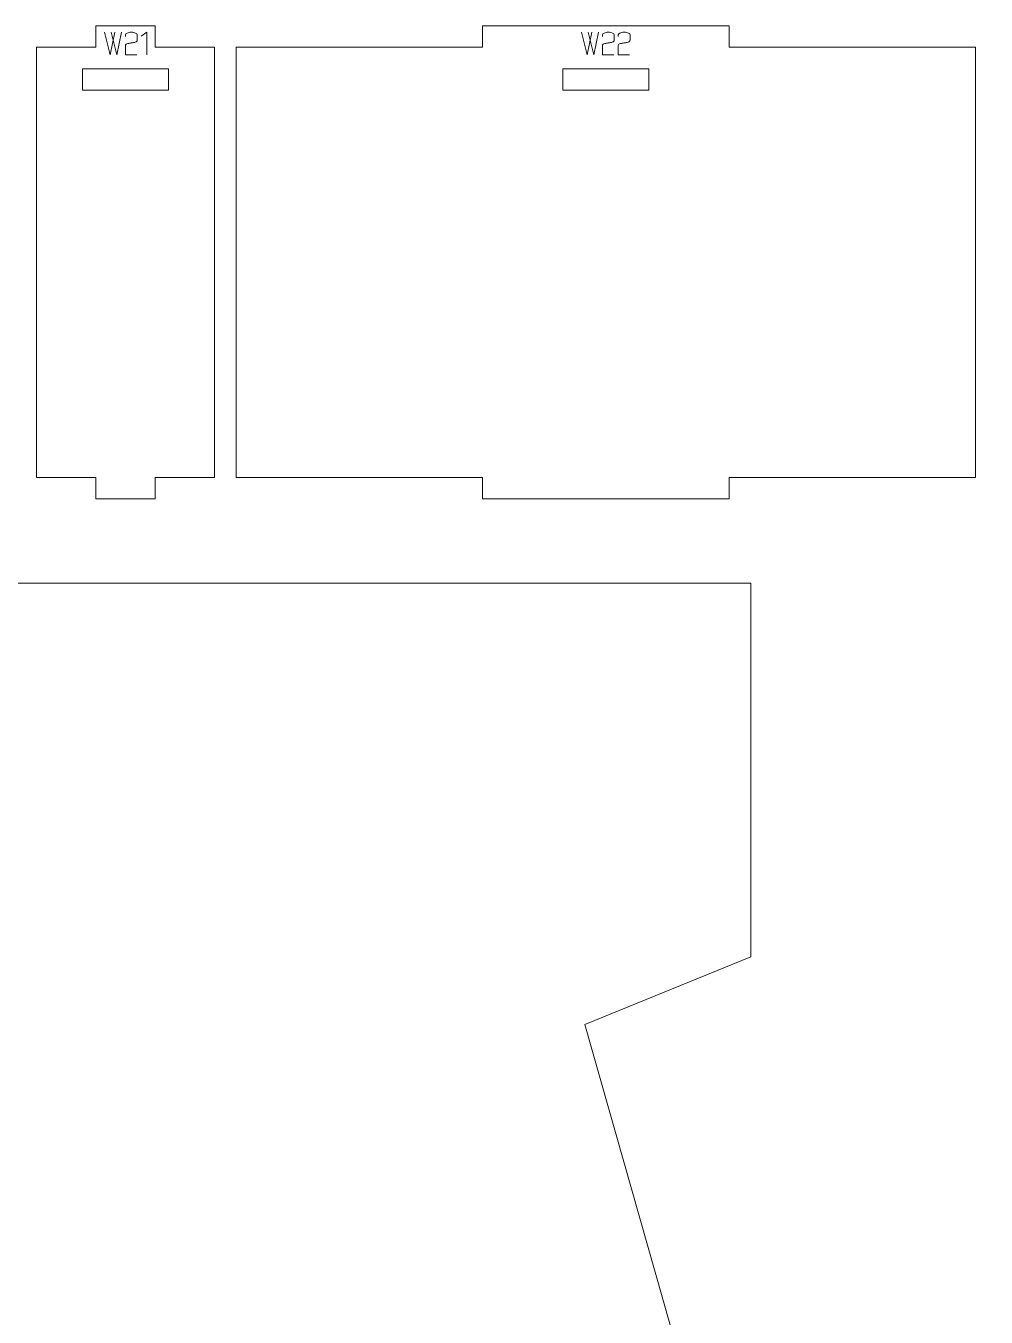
# Model space of a CAD drawing. Header units: centimetres. Extents: x -250 to 250, y -508 to 508.
# Drawn here: x 184.11 to 197.52, y -280.19 to -262.18 of the extents above; entities that cross this region are included whole.
import ezdxf

# ---------------------------------------------------------------- set-up
doc = ezdxf.new("R2010")
doc.units = ezdxf.units.CM
doc.header["$MEASUREMENT"] = 0
doc.layers.add('Capa 1', color=7, linetype='Continuous')

msp = doc.modelspace()

# ---------------------------------------------------------------- hatches: boundary and pattern name
at = {"layer": 'Capa 1', "true_color": 0x3e4095}
h = msp.add_hatch(color=175, dxfattribs=at)
edge = h.paths.add_edge_path()
edge.add_spline(control_points=[(185.21017, -262.27018), (185.21017, -262.27018), (185.28813, -262.58662), (185.28813, -262.58662), (185.28813, -262.58662), (185.35647, -262.27018), (185.35647, -262.27018), (185.35647, -262.27018), (185.35647, -262.27018), (185.35647, -262.27018), (185.35647, -262.27018), (185.28813, -262.58662), (185.28813, -262.58662), (185.28813, -262.58662), (185.21017, -262.27018), (185.21017, -262.27018)], knot_values=[0, 0, 0, 0, 0.2, 0.2, 0.2, 0.4, 0.4, 0.4, 0.6, 0.6, 0.6, 0.8, 0.8, 0.8, 1, 1, 1, 1], degree=3, periodic=1)
h = msp.add_hatch(color=175, dxfattribs=at)
edge = h.paths.add_edge_path()
edge.add_spline(control_points=[(185.30373, -262.27018), (185.30373, -262.27018), (185.38169, -262.58662), (185.38169, -262.58662), (185.38169, -262.58662), (185.45002, -262.27018), (185.45002, -262.27018), (185.45002, -262.27018), (185.45002, -262.27018), (185.45002, -262.27018), (185.45002, -262.27018), (185.38169, -262.58662), (185.38169, -262.58662), (185.38169, -262.58662), (185.30373, -262.27018), (185.30373, -262.27018)], knot_values=[0, 0, 0, 0, 0.2, 0.2, 0.2, 0.4, 0.4, 0.4, 0.6, 0.6, 0.6, 0.8, 0.8, 0.8, 1, 1, 1, 1], degree=3, periodic=1)
h = msp.add_hatch(color=175, dxfattribs=at)
edge = h.paths.add_edge_path()
edge.add_spline(control_points=[(185.50322, -262.58662), (185.50322, -262.58662), (185.50322, -262.45408), (185.50322, -262.45408), (185.50414, -262.44216), (185.51499, -262.43299), (185.53578, -262.42657), (185.54434, -262.42595), (185.55252, -262.42496), (185.56032, -262.42358), (185.56811, -262.42221), (185.57599, -262.42076), (185.58394, -262.41923), (185.59861, -262.41678), (185.60985, -262.41479), (185.61764, -262.41327), (185.62544, -262.41174), (185.63301, -262.40975), (185.64035, -262.4073), (185.6593, -262.40027), (185.66878, -262.39125), (185.66878, -262.38025), (185.66878, -262.38025), (185.66878, -262.30549), (185.66878, -262.30549), (185.66878, -262.29571), (185.66091, -262.28738), (185.64516, -262.2805), (185.62942, -262.27362), (185.60977, -262.27018), (185.58623, -262.27018), (185.56269, -262.27018), (185.54304, -262.27362), (185.5273, -262.2805), (185.51155, -262.28738), (185.50368, -262.29571), (185.50368, -262.30549), (185.50368, -262.30549), (185.50368, -262.32796), (185.50368, -262.32796), (185.50368, -262.32796), (185.50368, -262.30549), (185.50368, -262.30549), (185.50368, -262.29571), (185.51155, -262.28738), (185.5273, -262.2805), (185.54304, -262.27362), (185.56269, -262.27018), (185.58623, -262.27018), (185.60977, -262.27018), (185.62942, -262.27362), (185.64516, -262.2805), (185.66091, -262.28738), (185.66878, -262.29571), (185.66878, -262.30549), (185.66878, -262.30549), (185.66878, -262.38025), (185.66878, -262.38025), (185.66878, -262.39125), (185.6593, -262.40027), (185.64035, -262.4073), (185.63301, -262.40975), (185.62544, -262.41174), (185.61764, -262.41327), (185.60985, -262.41479), (185.59861, -262.41678), (185.58394, -262.41923), (185.57599, -262.42076), (185.56811, -262.42221), (185.56032, -262.42358), (185.55252, -262.42496), (185.54434, -262.42595), (185.53578, -262.42657), (185.51499, -262.43299), (185.50414, -262.44216), (185.50322, -262.45408), (185.50322, -262.45408), (185.50322, -262.58662), (185.50322, -262.58662), (185.50322, -262.58662), (185.66007, -262.58662), (185.66007, -262.58662), (185.66007, -262.58662), (185.50322, -262.58662), (185.50322, -262.58662)], knot_values=[0, 0, 0, 0, 0.03571429, 0.03571429, 0.03571429, 0.07142857, 0.07142857, 0.07142857, 0.10714286, 0.10714286, 0.10714286, 0.14285714, 0.14285714, 0.14285714, 0.17857143, 0.17857143, 0.17857143, 0.21428571, 0.21428571, 0.21428571, 0.25, 0.25, 0.25, 0.28571429, 0.28571429, 0.28571429, 0.32142857, 0.32142857, 0.32142857, 0.35714286, 0.35714286, 0.35714286, 0.39285714, 0.39285714, 0.39285714, 0.42857143, 0.42857143, 0.42857143, 0.46428571, 0.46428571, 0.46428571, 0.5, 0.5, 0.5, 0.53571429, 0.53571429, 0.53571429, 0.57142857, 0.57142857, 0.57142857, 0.60714286, 0.60714286, 0.60714286, 0.64285714, 0.64285714, 0.64285714, 0.67857143, 0.67857143, 0.67857143, 0.71428571, 0.71428571, 0.71428571, 0.75, 0.75, 0.75, 0.78571429, 0.78571429, 0.78571429, 0.82142857, 0.82142857, 0.82142857, 0.85714286, 0.85714286, 0.85714286, 0.89285714, 0.89285714, 0.89285714, 0.92857143, 0.92857143, 0.92857143, 0.96428571, 0.96428571, 0.96428571, 1, 1, 1, 1], degree=3, periodic=1)
h = msp.add_hatch(color=175, dxfattribs=at)
edge = h.paths.add_edge_path()
edge.add_spline(control_points=[(185.79994, -262.26972), (185.79994, -262.26972), (185.72381, -262.32246), (185.72381, -262.32246), (185.72381, -262.32246), (185.79994, -262.26972), (185.79994, -262.26972), (185.79994, -262.26972), (185.79994, -262.58662), (185.79994, -262.58662), (185.79994, -262.58662), (185.79994, -262.26972), (185.79994, -262.26972)], knot_values=[0, 0, 0, 0, 0.25, 0.25, 0.25, 0.5, 0.5, 0.5, 0.75, 0.75, 0.75, 1, 1, 1, 1], degree=3, periodic=1)
h = msp.add_hatch(color=175, dxfattribs=at)
edge = h.paths.add_edge_path()
edge.add_spline(control_points=[(191.86799, -262.27018), (191.86799, -262.27018), (191.94595, -262.58662), (191.94595, -262.58662), (191.94595, -262.58662), (192.01429, -262.27018), (192.01429, -262.27018), (192.01429, -262.27018), (192.01429, -262.27018), (192.01429, -262.27018), (192.01429, -262.27018), (191.94595, -262.58662), (191.94595, -262.58662), (191.94595, -262.58662), (191.86799, -262.27018), (191.86799, -262.27018)], knot_values=[0, 0, 0, 0, 0.2, 0.2, 0.2, 0.4, 0.4, 0.4, 0.6, 0.6, 0.6, 0.8, 0.8, 0.8, 1, 1, 1, 1], degree=3, periodic=1)
h = msp.add_hatch(color=175, dxfattribs=at)
edge = h.paths.add_edge_path()
edge.add_spline(control_points=[(191.96155, -262.27018), (191.96155, -262.27018), (192.03951, -262.58662), (192.03951, -262.58662), (192.03951, -262.58662), (192.10784, -262.27018), (192.10784, -262.27018), (192.10784, -262.27018), (192.10784, -262.27018), (192.10784, -262.27018), (192.10784, -262.27018), (192.03951, -262.58662), (192.03951, -262.58662), (192.03951, -262.58662), (191.96155, -262.27018), (191.96155, -262.27018)], knot_values=[0, 0, 0, 0, 0.2, 0.2, 0.2, 0.4, 0.4, 0.4, 0.6, 0.6, 0.6, 0.8, 0.8, 0.8, 1, 1, 1, 1], degree=3, periodic=1)
h = msp.add_hatch(color=175, dxfattribs=at)
edge = h.paths.add_edge_path()
edge.add_spline(control_points=[(192.16104, -262.58662), (192.16104, -262.58662), (192.16104, -262.45408), (192.16104, -262.45408), (192.16196, -262.44216), (192.17281, -262.43299), (192.1936, -262.42657), (192.20216, -262.42595), (192.21034, -262.42496), (192.21814, -262.42358), (192.22593, -262.42221), (192.23381, -262.42076), (192.24176, -262.41923), (192.25643, -262.41678), (192.26767, -262.41479), (192.27546, -262.41327), (192.28326, -262.41174), (192.29083, -262.40975), (192.29817, -262.4073), (192.31712, -262.40027), (192.3266, -262.39125), (192.3266, -262.38025), (192.3266, -262.38025), (192.3266, -262.30549), (192.3266, -262.30549), (192.3266, -262.29571), (192.31873, -262.28738), (192.30298, -262.2805), (192.28724, -262.27362), (192.26759, -262.27018), (192.24405, -262.27018), (192.22051, -262.27018), (192.20086, -262.27362), (192.18512, -262.2805), (192.16937, -262.28738), (192.1615, -262.29571), (192.1615, -262.30549), (192.1615, -262.30549), (192.1615, -262.32796), (192.1615, -262.32796), (192.1615, -262.32796), (192.1615, -262.30549), (192.1615, -262.30549), (192.1615, -262.29571), (192.16937, -262.28738), (192.18512, -262.2805), (192.20086, -262.27362), (192.22051, -262.27018), (192.24405, -262.27018), (192.26759, -262.27018), (192.28724, -262.27362), (192.30298, -262.2805), (192.31873, -262.28738), (192.3266, -262.29571), (192.3266, -262.30549), (192.3266, -262.30549), (192.3266, -262.38025), (192.3266, -262.38025), (192.3266, -262.39125), (192.31712, -262.40027), (192.29817, -262.4073), (192.29083, -262.40975), (192.28326, -262.41174), (192.27546, -262.41327), (192.26767, -262.41479), (192.25643, -262.41678), (192.24176, -262.41923), (192.23381, -262.42076), (192.22593, -262.42221), (192.21814, -262.42358), (192.21034, -262.42496), (192.20216, -262.42595), (192.1936, -262.42657), (192.17281, -262.43299), (192.16196, -262.44216), (192.16104, -262.45408), (192.16104, -262.45408), (192.16104, -262.58662), (192.16104, -262.58662), (192.16104, -262.58662), (192.31789, -262.58662), (192.31789, -262.58662), (192.31789, -262.58662), (192.16104, -262.58662), (192.16104, -262.58662)], knot_values=[0, 0, 0, 0, 0.03571429, 0.03571429, 0.03571429, 0.07142857, 0.07142857, 0.07142857, 0.10714286, 0.10714286, 0.10714286, 0.14285714, 0.14285714, 0.14285714, 0.17857143, 0.17857143, 0.17857143, 0.21428571, 0.21428571, 0.21428571, 0.25, 0.25, 0.25, 0.28571429, 0.28571429, 0.28571429, 0.32142857, 0.32142857, 0.32142857, 0.35714286, 0.35714286, 0.35714286, 0.39285714, 0.39285714, 0.39285714, 0.42857143, 0.42857143, 0.42857143, 0.46428571, 0.46428571, 0.46428571, 0.5, 0.5, 0.5, 0.53571429, 0.53571429, 0.53571429, 0.57142857, 0.57142857, 0.57142857, 0.60714286, 0.60714286, 0.60714286, 0.64285714, 0.64285714, 0.64285714, 0.67857143, 0.67857143, 0.67857143, 0.71428571, 0.71428571, 0.71428571, 0.75, 0.75, 0.75, 0.78571429, 0.78571429, 0.78571429, 0.82142857, 0.82142857, 0.82142857, 0.85714286, 0.85714286, 0.85714286, 0.89285714, 0.89285714, 0.89285714, 0.92857143, 0.92857143, 0.92857143, 0.96428571, 0.96428571, 0.96428571, 1, 1, 1, 1], degree=3, periodic=1)
h = msp.add_hatch(color=175, dxfattribs=at)
edge = h.paths.add_edge_path()
edge.add_spline(control_points=[(192.38117, -262.58662), (192.38117, -262.58662), (192.38117, -262.45408), (192.38117, -262.45408), (192.38209, -262.44216), (192.39294, -262.43299), (192.41373, -262.42657), (192.42229, -262.42595), (192.43047, -262.42496), (192.43827, -262.42358), (192.44606, -262.42221), (192.45394, -262.42076), (192.46189, -262.41923), (192.47656, -262.41678), (192.4878, -262.41479), (192.49559, -262.41327), (192.50339, -262.41174), (192.51096, -262.40975), (192.5183, -262.4073), (192.53725, -262.40027), (192.54673, -262.39125), (192.54673, -262.38025), (192.54673, -262.38025), (192.54673, -262.30549), (192.54673, -262.30549), (192.54673, -262.29571), (192.53886, -262.28738), (192.52311, -262.2805), (192.50737, -262.27362), (192.48772, -262.27018), (192.46418, -262.27018), (192.44064, -262.27018), (192.42099, -262.27362), (192.40525, -262.2805), (192.3895, -262.28738), (192.38163, -262.29571), (192.38163, -262.30549), (192.38163, -262.30549), (192.38163, -262.32796), (192.38163, -262.32796), (192.38163, -262.32796), (192.38163, -262.30549), (192.38163, -262.30549), (192.38163, -262.29571), (192.3895, -262.28738), (192.40525, -262.2805), (192.42099, -262.27362), (192.44064, -262.27018), (192.46418, -262.27018), (192.48772, -262.27018), (192.50737, -262.27362), (192.52311, -262.2805), (192.53886, -262.28738), (192.54673, -262.29571), (192.54673, -262.30549), (192.54673, -262.30549), (192.54673, -262.38025), (192.54673, -262.38025), (192.54673, -262.39125), (192.53725, -262.40027), (192.5183, -262.4073), (192.51096, -262.40975), (192.50339, -262.41174), (192.49559, -262.41327), (192.4878, -262.41479), (192.47656, -262.41678), (192.46189, -262.41923), (192.45394, -262.42076), (192.44606, -262.42221), (192.43827, -262.42358), (192.43047, -262.42496), (192.42229, -262.42595), (192.41373, -262.42657), (192.39294, -262.43299), (192.38209, -262.44216), (192.38117, -262.45408), (192.38117, -262.45408), (192.38117, -262.58662), (192.38117, -262.58662), (192.38117, -262.58662), (192.53802, -262.58662), (192.53802, -262.58662), (192.53802, -262.58662), (192.38117, -262.58662), (192.38117, -262.58662)], knot_values=[0, 0, 0, 0, 0.03571429, 0.03571429, 0.03571429, 0.07142857, 0.07142857, 0.07142857, 0.10714286, 0.10714286, 0.10714286, 0.14285714, 0.14285714, 0.14285714, 0.17857143, 0.17857143, 0.17857143, 0.21428571, 0.21428571, 0.21428571, 0.25, 0.25, 0.25, 0.28571429, 0.28571429, 0.28571429, 0.32142857, 0.32142857, 0.32142857, 0.35714286, 0.35714286, 0.35714286, 0.39285714, 0.39285714, 0.39285714, 0.42857143, 0.42857143, 0.42857143, 0.46428571, 0.46428571, 0.46428571, 0.5, 0.5, 0.5, 0.53571429, 0.53571429, 0.53571429, 0.57142857, 0.57142857, 0.57142857, 0.60714286, 0.60714286, 0.60714286, 0.64285714, 0.64285714, 0.64285714, 0.67857143, 0.67857143, 0.67857143, 0.71428571, 0.71428571, 0.71428571, 0.75, 0.75, 0.75, 0.78571429, 0.78571429, 0.78571429, 0.82142857, 0.82142857, 0.82142857, 0.85714286, 0.85714286, 0.85714286, 0.89285714, 0.89285714, 0.89285714, 0.92857143, 0.92857143, 0.92857143, 0.96428571, 0.96428571, 0.96428571, 1, 1, 1, 1], degree=3, periodic=1)

# ---------------------------------------------------------------- linework, layer by layer
at = {"layer": 'Capa 1', "color": 240, "lineweight": 20}
for points, knots in [([(184.26231, -262.48022), (184.26231, -262.48022), (184.26231, -268.48022), (184.26231, -268.48022), (184.26231, -268.48022), (185.0908, -268.48022), (185.0908, -268.48022), (185.0908, -268.48022), (185.0908, -268.78022), (185.0908, -268.78022), (185.0908, -268.78022), (185.9193, -268.78022), (185.9193, -268.78022), (185.9193, -268.78022), (185.9193, -268.48022), (185.9193, -268.48022), (185.9193, -268.48022), (186.74779, -268.48022), (186.74779, -268.48022), (186.74779, -268.48022), (186.74779, -262.48022), (186.74779, -262.48022), (186.74779, -262.48022), (185.9193, -262.48022), (185.9193, -262.48022), (185.9193, -262.48022), (185.9193, -262.18022), (185.9193, -262.18022), (185.9193, -262.18022), (185.0908, -262.18022), (185.0908, -262.18022), (185.0908, -262.18022), (185.0908, -262.48022), (185.0908, -262.48022), (185.0908, -262.48022), (184.26231, -262.48022), (184.26231, -262.48022)], [0, 0, 0, 0, 0.08333333, 0.08333333, 0.08333333, 0.16666667, 0.16666667, 0.16666667, 0.25, 0.25, 0.25, 0.33333333, 0.33333333, 0.33333333, 0.41666667, 0.41666667, 0.41666667, 0.5, 0.5, 0.5, 0.58333333, 0.58333333, 0.58333333, 0.66666667, 0.66666667, 0.66666667, 0.75, 0.75, 0.75, 0.83333333, 0.83333333, 0.83333333, 0.91666667, 0.91666667, 0.91666667, 1, 1, 1, 1]), ([(187.04779, -262.48022), (187.04779, -262.48022), (187.04779, -268.48022), (187.04779, -268.48022), (187.04779, -268.48022), (190.48751, -268.48022), (190.48751, -268.48022), (190.48751, -268.48022), (190.48751, -268.78022), (190.48751, -268.78022), (190.48751, -268.78022), (193.92722, -268.78022), (193.92722, -268.78022), (193.92722, -268.78022), (193.92722, -268.48022), (193.92722, -268.48022), (193.92722, -268.48022), (197.36694, -268.48022), (197.36694, -268.48022), (197.36694, -268.48022), (197.36694, -262.48022), (197.36694, -262.48022), (197.36694, -262.48022), (193.92722, -262.48022), (193.92722, -262.48022), (193.92722, -262.48022), (193.92722, -262.18022), (193.92722, -262.18022), (193.92722, -262.18022), (190.48751, -262.18022), (190.48751, -262.18022), (190.48751, -262.18022), (190.48751, -262.48022), (190.48751, -262.48022), (190.48751, -262.48022), (187.04779, -262.48022), (187.04779, -262.48022)], [0, 0, 0, 0, 0.08333333, 0.08333333, 0.08333333, 0.16666667, 0.16666667, 0.16666667, 0.25, 0.25, 0.25, 0.33333333, 0.33333333, 0.33333333, 0.41666667, 0.41666667, 0.41666667, 0.5, 0.5, 0.5, 0.58333333, 0.58333333, 0.58333333, 0.66666667, 0.66666667, 0.66666667, 0.75, 0.75, 0.75, 0.83333333, 0.83333333, 0.83333333, 0.91666667, 0.91666667, 0.91666667, 1, 1, 1, 1]), ([(184.90505, -263.08), (184.90505, -263.08), (186.10505, -263.08), (186.10505, -263.08), (186.10505, -263.08), (186.10505, -262.78), (186.10505, -262.78), (186.10505, -262.78), (184.90505, -262.78), (184.90505, -262.78), (184.90505, -262.78), (184.90505, -263.08), (184.90505, -263.08)], [0, 0, 0, 0, 0.25, 0.25, 0.25, 0.5, 0.5, 0.5, 0.75, 0.75, 0.75, 1, 1, 1, 1]), ([(191.60736, -263.08), (191.60736, -263.08), (192.80736, -263.08), (192.80736, -263.08), (192.80736, -263.08), (192.80736, -262.78), (192.80736, -262.78), (192.80736, -262.78), (191.60736, -262.78), (191.60736, -262.78), (191.60736, -262.78), (191.60736, -263.08), (191.60736, -263.08)], [0, 0, 0, 0, 0.25, 0.25, 0.25, 0.5, 0.5, 0.5, 0.75, 0.75, 0.75, 1, 1, 1, 1])]:
    msp.add_open_spline(points, degree=3, knots=knots, dxfattribs=at)
at = {"layer": 'Capa 1', "color": 114, "lineweight": 9}
for points, knots in [([(185.21017, -262.27018), (185.21017, -262.27018), (185.28813, -262.58662), (185.28813, -262.58662), (185.28813, -262.58662), (185.35647, -262.27018), (185.35647, -262.27018), (185.35647, -262.27018), (185.35647, -262.27018), (185.35647, -262.27018), (185.35647, -262.27018), (185.28813, -262.58662), (185.28813, -262.58662), (185.28813, -262.58662), (185.21017, -262.27018), (185.21017, -262.27018)], [0, 0, 0, 0, 0.2, 0.2, 0.2, 0.4, 0.4, 0.4, 0.6, 0.6, 0.6, 0.8, 0.8, 0.8, 1, 1, 1, 1]), ([(185.30373, -262.27018), (185.30373, -262.27018), (185.38169, -262.58662), (185.38169, -262.58662), (185.38169, -262.58662), (185.45002, -262.27018), (185.45002, -262.27018), (185.45002, -262.27018), (185.45002, -262.27018), (185.45002, -262.27018), (185.45002, -262.27018), (185.38169, -262.58662), (185.38169, -262.58662), (185.38169, -262.58662), (185.30373, -262.27018), (185.30373, -262.27018)], [0, 0, 0, 0, 0.2, 0.2, 0.2, 0.4, 0.4, 0.4, 0.6, 0.6, 0.6, 0.8, 0.8, 0.8, 1, 1, 1, 1]), ([(185.50322, -262.58662), (185.50322, -262.58662), (185.50322, -262.45408), (185.50322, -262.45408), (185.50414, -262.44216), (185.51499, -262.43299), (185.53578, -262.42657), (185.54434, -262.42595), (185.55252, -262.42496), (185.56032, -262.42358), (185.56811, -262.42221), (185.57599, -262.42076), (185.58394, -262.41923), (185.59861, -262.41678), (185.60985, -262.41479), (185.61764, -262.41327), (185.62544, -262.41174), (185.63301, -262.40975), (185.64035, -262.4073), (185.6593, -262.40027), (185.66878, -262.39125), (185.66878, -262.38025), (185.66878, -262.38025), (185.66878, -262.30549), (185.66878, -262.30549), (185.66878, -262.29571), (185.66091, -262.28738), (185.64516, -262.2805), (185.62942, -262.27362), (185.60977, -262.27018), (185.58623, -262.27018), (185.56269, -262.27018), (185.54304, -262.27362), (185.5273, -262.2805), (185.51155, -262.28738), (185.50368, -262.29571), (185.50368, -262.30549), (185.50368, -262.30549), (185.50368, -262.32796), (185.50368, -262.32796), (185.50368, -262.32796), (185.50368, -262.30549), (185.50368, -262.30549), (185.50368, -262.29571), (185.51155, -262.28738), (185.5273, -262.2805), (185.54304, -262.27362), (185.56269, -262.27018), (185.58623, -262.27018), (185.60977, -262.27018), (185.62942, -262.27362), (185.64516, -262.2805), (185.66091, -262.28738), (185.66878, -262.29571), (185.66878, -262.30549), (185.66878, -262.30549), (185.66878, -262.38025), (185.66878, -262.38025), (185.66878, -262.39125), (185.6593, -262.40027), (185.64035, -262.4073), (185.63301, -262.40975), (185.62544, -262.41174), (185.61764, -262.41327), (185.60985, -262.41479), (185.59861, -262.41678), (185.58394, -262.41923), (185.57599, -262.42076), (185.56811, -262.42221), (185.56032, -262.42358), (185.55252, -262.42496), (185.54434, -262.42595), (185.53578, -262.42657), (185.51499, -262.43299), (185.50414, -262.44216), (185.50322, -262.45408), (185.50322, -262.45408), (185.50322, -262.58662), (185.50322, -262.58662), (185.50322, -262.58662), (185.66007, -262.58662), (185.66007, -262.58662), (185.66007, -262.58662), (185.50322, -262.58662), (185.50322, -262.58662)], [0, 0, 0, 0, 0.03571429, 0.03571429, 0.03571429, 0.07142857, 0.07142857, 0.07142857, 0.10714286, 0.10714286, 0.10714286, 0.14285714, 0.14285714, 0.14285714, 0.17857143, 0.17857143, 0.17857143, 0.21428571, 0.21428571, 0.21428571, 0.25, 0.25, 0.25, 0.28571429, 0.28571429, 0.28571429, 0.32142857, 0.32142857, 0.32142857, 0.35714286, 0.35714286, 0.35714286, 0.39285714, 0.39285714, 0.39285714, 0.42857143, 0.42857143, 0.42857143, 0.46428571, 0.46428571, 0.46428571, 0.5, 0.5, 0.5, 0.53571429, 0.53571429, 0.53571429, 0.57142857, 0.57142857, 0.57142857, 0.60714286, 0.60714286, 0.60714286, 0.64285714, 0.64285714, 0.64285714, 0.67857143, 0.67857143, 0.67857143, 0.71428571, 0.71428571, 0.71428571, 0.75, 0.75, 0.75, 0.78571429, 0.78571429, 0.78571429, 0.82142857, 0.82142857, 0.82142857, 0.85714286, 0.85714286, 0.85714286, 0.89285714, 0.89285714, 0.89285714, 0.92857143, 0.92857143, 0.92857143, 0.96428571, 0.96428571, 0.96428571, 1, 1, 1, 1]), ([(185.79994, -262.26972), (185.79994, -262.26972), (185.72381, -262.32246), (185.72381, -262.32246), (185.72381, -262.32246), (185.79994, -262.26972), (185.79994, -262.26972), (185.79994, -262.26972), (185.79994, -262.58662), (185.79994, -262.58662), (185.79994, -262.58662), (185.79994, -262.26972), (185.79994, -262.26972)], [0, 0, 0, 0, 0.25, 0.25, 0.25, 0.5, 0.5, 0.5, 0.75, 0.75, 0.75, 1, 1, 1, 1]), ([(191.86799, -262.27018), (191.86799, -262.27018), (191.94595, -262.58662), (191.94595, -262.58662), (191.94595, -262.58662), (192.01429, -262.27018), (192.01429, -262.27018), (192.01429, -262.27018), (192.01429, -262.27018), (192.01429, -262.27018), (192.01429, -262.27018), (191.94595, -262.58662), (191.94595, -262.58662), (191.94595, -262.58662), (191.86799, -262.27018), (191.86799, -262.27018)], [0, 0, 0, 0, 0.2, 0.2, 0.2, 0.4, 0.4, 0.4, 0.6, 0.6, 0.6, 0.8, 0.8, 0.8, 1, 1, 1, 1]), ([(191.96155, -262.27018), (191.96155, -262.27018), (192.03951, -262.58662), (192.03951, -262.58662), (192.03951, -262.58662), (192.10784, -262.27018), (192.10784, -262.27018), (192.10784, -262.27018), (192.10784, -262.27018), (192.10784, -262.27018), (192.10784, -262.27018), (192.03951, -262.58662), (192.03951, -262.58662), (192.03951, -262.58662), (191.96155, -262.27018), (191.96155, -262.27018)], [0, 0, 0, 0, 0.2, 0.2, 0.2, 0.4, 0.4, 0.4, 0.6, 0.6, 0.6, 0.8, 0.8, 0.8, 1, 1, 1, 1]), ([(192.16104, -262.58662), (192.16104, -262.58662), (192.16104, -262.45408), (192.16104, -262.45408), (192.16196, -262.44216), (192.17281, -262.43299), (192.1936, -262.42657), (192.20216, -262.42595), (192.21034, -262.42496), (192.21814, -262.42358), (192.22593, -262.42221), (192.23381, -262.42076), (192.24176, -262.41923), (192.25643, -262.41678), (192.26767, -262.41479), (192.27546, -262.41327), (192.28326, -262.41174), (192.29083, -262.40975), (192.29817, -262.4073), (192.31712, -262.40027), (192.3266, -262.39125), (192.3266, -262.38025), (192.3266, -262.38025), (192.3266, -262.30549), (192.3266, -262.30549), (192.3266, -262.29571), (192.31873, -262.28738), (192.30298, -262.2805), (192.28724, -262.27362), (192.26759, -262.27018), (192.24405, -262.27018), (192.22051, -262.27018), (192.20086, -262.27362), (192.18512, -262.2805), (192.16937, -262.28738), (192.1615, -262.29571), (192.1615, -262.30549), (192.1615, -262.30549), (192.1615, -262.32796), (192.1615, -262.32796), (192.1615, -262.32796), (192.1615, -262.30549), (192.1615, -262.30549), (192.1615, -262.29571), (192.16937, -262.28738), (192.18512, -262.2805), (192.20086, -262.27362), (192.22051, -262.27018), (192.24405, -262.27018), (192.26759, -262.27018), (192.28724, -262.27362), (192.30298, -262.2805), (192.31873, -262.28738), (192.3266, -262.29571), (192.3266, -262.30549), (192.3266, -262.30549), (192.3266, -262.38025), (192.3266, -262.38025), (192.3266, -262.39125), (192.31712, -262.40027), (192.29817, -262.4073), (192.29083, -262.40975), (192.28326, -262.41174), (192.27546, -262.41327), (192.26767, -262.41479), (192.25643, -262.41678), (192.24176, -262.41923), (192.23381, -262.42076), (192.22593, -262.42221), (192.21814, -262.42358), (192.21034, -262.42496), (192.20216, -262.42595), (192.1936, -262.42657), (192.17281, -262.43299), (192.16196, -262.44216), (192.16104, -262.45408), (192.16104, -262.45408), (192.16104, -262.58662), (192.16104, -262.58662), (192.16104, -262.58662), (192.31789, -262.58662), (192.31789, -262.58662), (192.31789, -262.58662), (192.16104, -262.58662), (192.16104, -262.58662)], [0, 0, 0, 0, 0.03571429, 0.03571429, 0.03571429, 0.07142857, 0.07142857, 0.07142857, 0.10714286, 0.10714286, 0.10714286, 0.14285714, 0.14285714, 0.14285714, 0.17857143, 0.17857143, 0.17857143, 0.21428571, 0.21428571, 0.21428571, 0.25, 0.25, 0.25, 0.28571429, 0.28571429, 0.28571429, 0.32142857, 0.32142857, 0.32142857, 0.35714286, 0.35714286, 0.35714286, 0.39285714, 0.39285714, 0.39285714, 0.42857143, 0.42857143, 0.42857143, 0.46428571, 0.46428571, 0.46428571, 0.5, 0.5, 0.5, 0.53571429, 0.53571429, 0.53571429, 0.57142857, 0.57142857, 0.57142857, 0.60714286, 0.60714286, 0.60714286, 0.64285714, 0.64285714, 0.64285714, 0.67857143, 0.67857143, 0.67857143, 0.71428571, 0.71428571, 0.71428571, 0.75, 0.75, 0.75, 0.78571429, 0.78571429, 0.78571429, 0.82142857, 0.82142857, 0.82142857, 0.85714286, 0.85714286, 0.85714286, 0.89285714, 0.89285714, 0.89285714, 0.92857143, 0.92857143, 0.92857143, 0.96428571, 0.96428571, 0.96428571, 1, 1, 1, 1]), ([(192.38117, -262.58662), (192.38117, -262.58662), (192.38117, -262.45408), (192.38117, -262.45408), (192.38209, -262.44216), (192.39294, -262.43299), (192.41373, -262.42657), (192.42229, -262.42595), (192.43047, -262.42496), (192.43827, -262.42358), (192.44606, -262.42221), (192.45394, -262.42076), (192.46189, -262.41923), (192.47656, -262.41678), (192.4878, -262.41479), (192.49559, -262.41327), (192.50339, -262.41174), (192.51096, -262.40975), (192.5183, -262.4073), (192.53725, -262.40027), (192.54673, -262.39125), (192.54673, -262.38025), (192.54673, -262.38025), (192.54673, -262.30549), (192.54673, -262.30549), (192.54673, -262.29571), (192.53886, -262.28738), (192.52311, -262.2805), (192.50737, -262.27362), (192.48772, -262.27018), (192.46418, -262.27018), (192.44064, -262.27018), (192.42099, -262.27362), (192.40525, -262.2805), (192.3895, -262.28738), (192.38163, -262.29571), (192.38163, -262.30549), (192.38163, -262.30549), (192.38163, -262.32796), (192.38163, -262.32796), (192.38163, -262.32796), (192.38163, -262.30549), (192.38163, -262.30549), (192.38163, -262.29571), (192.3895, -262.28738), (192.40525, -262.2805), (192.42099, -262.27362), (192.44064, -262.27018), (192.46418, -262.27018), (192.48772, -262.27018), (192.50737, -262.27362), (192.52311, -262.2805), (192.53886, -262.28738), (192.54673, -262.29571), (192.54673, -262.30549), (192.54673, -262.30549), (192.54673, -262.38025), (192.54673, -262.38025), (192.54673, -262.39125), (192.53725, -262.40027), (192.5183, -262.4073), (192.51096, -262.40975), (192.50339, -262.41174), (192.49559, -262.41327), (192.4878, -262.41479), (192.47656, -262.41678), (192.46189, -262.41923), (192.45394, -262.42076), (192.44606, -262.42221), (192.43827, -262.42358), (192.43047, -262.42496), (192.42229, -262.42595), (192.41373, -262.42657), (192.39294, -262.43299), (192.38209, -262.44216), (192.38117, -262.45408), (192.38117, -262.45408), (192.38117, -262.58662), (192.38117, -262.58662), (192.38117, -262.58662), (192.53802, -262.58662), (192.53802, -262.58662), (192.53802, -262.58662), (192.38117, -262.58662), (192.38117, -262.58662)], [0, 0, 0, 0, 0.03571429, 0.03571429, 0.03571429, 0.07142857, 0.07142857, 0.07142857, 0.10714286, 0.10714286, 0.10714286, 0.14285714, 0.14285714, 0.14285714, 0.17857143, 0.17857143, 0.17857143, 0.21428571, 0.21428571, 0.21428571, 0.25, 0.25, 0.25, 0.28571429, 0.28571429, 0.28571429, 0.32142857, 0.32142857, 0.32142857, 0.35714286, 0.35714286, 0.35714286, 0.39285714, 0.39285714, 0.39285714, 0.42857143, 0.42857143, 0.42857143, 0.46428571, 0.46428571, 0.46428571, 0.5, 0.5, 0.5, 0.53571429, 0.53571429, 0.53571429, 0.57142857, 0.57142857, 0.57142857, 0.60714286, 0.60714286, 0.60714286, 0.64285714, 0.64285714, 0.64285714, 0.67857143, 0.67857143, 0.67857143, 0.71428571, 0.71428571, 0.71428571, 0.75, 0.75, 0.75, 0.78571429, 0.78571429, 0.78571429, 0.82142857, 0.82142857, 0.82142857, 0.85714286, 0.85714286, 0.85714286, 0.89285714, 0.89285714, 0.89285714, 0.92857143, 0.92857143, 0.92857143, 0.96428571, 0.96428571, 0.96428571, 1, 1, 1, 1]), ([(206.55384, -275.93808), (206.55384, -275.93808), (200.4568, -298.20738), (200.4568, -298.20738), (200.4568, -298.20738), (190.14996, -298.20738), (190.14996, -298.20738), (190.14996, -298.20738), (187.40287, -287.9603), (187.40287, -287.9603), (187.40287, -287.9603), (184.59196, -287.9603), (184.59196, -287.9603), (184.59196, -287.9603), (181.67045, -298.20738), (181.67045, -298.20738), (181.67045, -298.20738), (170.66638, -298.20738), (170.66638, -298.20738), (170.66638, -298.20738), (164.95994, -275.94355), (164.95994, -275.94355), (164.95994, -275.94355), (162.4462, -275.11937), (162.4462, -275.11937), (162.4462, -275.11937), (162.4462, -269.95301), (162.4462, -269.95301), (162.4462, -269.95301), (175.35175, -269.95301), (175.35175, -269.95301), (175.35175, -269.95301), (175.35175, -275.08149), (175.35175, -275.08149), (175.35175, -275.08149), (173.19078, -276.16197), (173.19078, -276.16197), (173.19078, -276.16197), (177.7892, -293.26585), (177.7892, -293.26585), (177.7892, -293.26585), (182.45548, -276.11868), (182.45548, -276.11868), (182.45548, -276.11868), (180.23686, -275.1746), (180.23686, -275.1746), (180.23686, -275.1746), (180.23686, -269.95301), (180.23686, -269.95301), (180.23686, -269.95301), (194.23253, -269.95301), (194.23253, -269.95301), (194.23253, -269.95301), (194.23253, -275.16527), (194.23253, -275.16527), (194.23253, -275.16527), (191.91576, -276.11089), (191.91576, -276.11089), (191.91576, -276.11089), (194.31504, -284.56054), (194.31504, -284.56054), (194.31504, -284.56054), (198.96788, -284.56054), (198.96788, -284.56054), (198.96788, -284.56054), (201.09806, -276.1437), (201.09806, -276.1437), (201.09806, -276.1437), (199.11764, -275.20064), (199.11764, -275.20064), (199.11764, -275.20064), (199.11764, -269.95301), (199.11764, -269.95301), (199.11764, -269.95301), (209.10169, -269.95301), (209.10169, -269.95301), (209.10169, -269.95301), (209.10169, -275.11618), (209.10169, -275.11618), (209.10169, -275.11618), (206.55384, -275.93808), (206.55384, -275.93808)], [0, 0, 0, 0, 0.03703704, 0.03703704, 0.03703704, 0.07407407, 0.07407407, 0.07407407, 0.11111111, 0.11111111, 0.11111111, 0.14814815, 0.14814815, 0.14814815, 0.18518519, 0.18518519, 0.18518519, 0.22222222, 0.22222222, 0.22222222, 0.25925926, 0.25925926, 0.25925926, 0.2962963, 0.2962963, 0.2962963, 0.33333333, 0.33333333, 0.33333333, 0.37037037, 0.37037037, 0.37037037, 0.40740741, 0.40740741, 0.40740741, 0.44444444, 0.44444444, 0.44444444, 0.48148148, 0.48148148, 0.48148148, 0.51851852, 0.51851852, 0.51851852, 0.55555556, 0.55555556, 0.55555556, 0.59259259, 0.59259259, 0.59259259, 0.62962963, 0.62962963, 0.62962963, 0.66666667, 0.66666667, 0.66666667, 0.7037037, 0.7037037, 0.7037037, 0.74074074, 0.74074074, 0.74074074, 0.77777778, 0.77777778, 0.77777778, 0.81481481, 0.81481481, 0.81481481, 0.85185185, 0.85185185, 0.85185185, 0.88888889, 0.88888889, 0.88888889, 0.92592593, 0.92592593, 0.92592593, 0.96296296, 0.96296296, 0.96296296, 1, 1, 1, 1])]:
    msp.add_open_spline(points, degree=3, knots=knots, dxfattribs=at)

doc.saveas('drawing.dxf')
